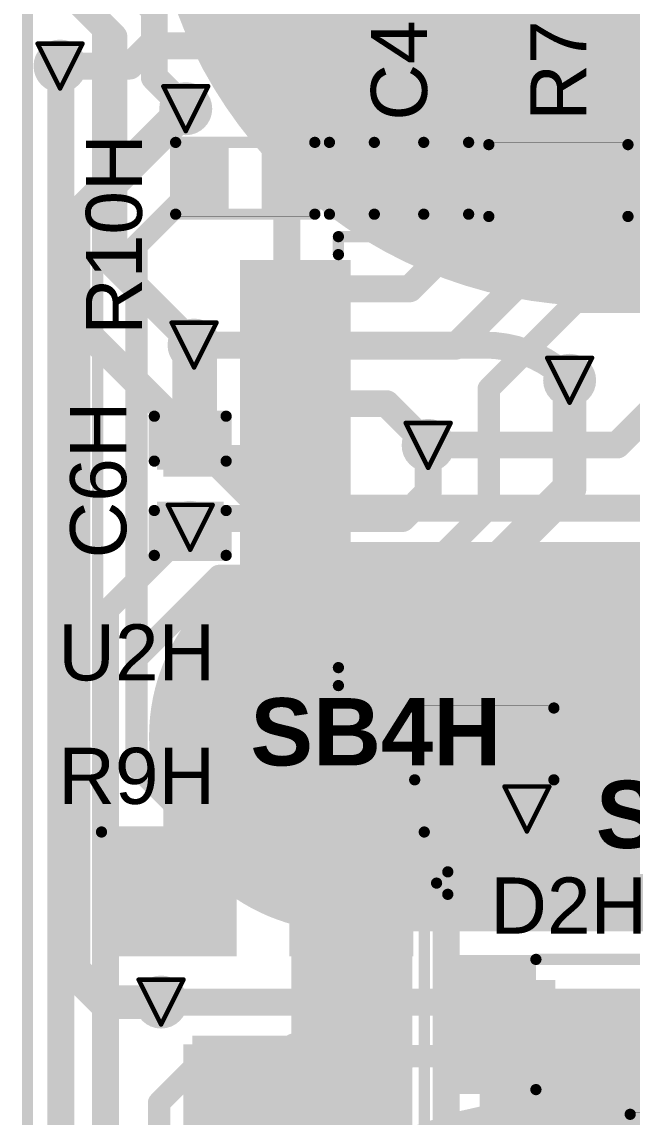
# Model space of a CAD drawing. Header units: inches. Extents: x -3.9 to 9.5, y -7 to 2.6.
# Drawn here: x 4.0725 to 4.3443, y -5.022 to -4.5341 of the extents above; entities that cross this region are included whole.
import ezdxf

# ---------------------------------------------------------------- set-up
doc = ezdxf.new("R2010")
doc.units = ezdxf.units.IN
doc.header["$MEASUREMENT"] = 0
for name, color, linetype in [('Board Outline', 216, 'Continuous'), ('Bottom Layer', 5, 'Continuous'), ('Bottom Overlay', 54, 'Continuous'), ('Bottom Paste', 16, 'Continuous'), ('Bottom Solder', 6, 'Continuous'), ('Drill Drawing', 1, 'Continuous'), ('Top Layer', 1, 'Continuous'), ('Top Overlay', 2, 'Continuous'), ('Top Paste', 8, 'Continuous'), ('Top Solder', 216, 'Continuous'), ('Via Holes', 16, 'Continuous')]:
    doc.layers.add(name, color=color, linetype=linetype)
doc.styles.add('Arial', font='', dxfattribs={"height": 0.2})
doc.styles.add('Arial_Bold', font='', dxfattribs={"height": 0.2})
doc.styles.get('Arial').set_extended_font_data('Arial')
doc.styles.get('Arial_Bold').set_extended_font_data('Arial', bold=True)

# ---------------------------------------------------------------- blocks, each defined once
blk = doc.blocks.new('14_TSSOP_34')
at = {"layer": 'Top Layer'}
for points in [[(0.08858, 0.08563), (0.12992, 0.08563), (0.12992, 0.06791), (0.08858, 0.06791)], [(0.08858, 0.06004), (0.12992, 0.06004), (0.12992, 0.04232), (0.08858, 0.04232)], [(0.08858, 0.03445), (0.12992, 0.03445), (0.12992, 0.01673), (0.08858, 0.01673)], [(0.08858, 0.00886), (0.12992, 0.00886), (0.12992, -0.00886), (0.08858, -0.00886)], [(0.08858, -0.01673), (0.12992, -0.01673), (0.12992, -0.03445), (0.08858, -0.03445)], [(0.08858, -0.04232), (0.12992, -0.04232), (0.12992, -0.06004), (0.08858, -0.06004)], [(0.08858, -0.06791), (0.12992, -0.06791), (0.12992, -0.08563), (0.08858, -0.08563)]]:
    blk.add_hatch(color=1, dxfattribs=at).paths.add_polyline_path(points)
at = {"layer": 'Top Paste'}
for points in [[(0.08858, 0.08563), (0.12992, 0.08563), (0.12992, 0.06791), (0.08858, 0.06791)], [(0.08858, 0.06004), (0.12992, 0.06004), (0.12992, 0.04232), (0.08858, 0.04232)], [(0.08858, 0.03445), (0.12992, 0.03445), (0.12992, 0.01673), (0.08858, 0.01673)], [(0.08858, 0.00886), (0.12992, 0.00886), (0.12992, -0.00886), (0.08858, -0.00886)], [(0.08858, -0.01673), (0.12992, -0.01673), (0.12992, -0.03445), (0.08858, -0.03445)], [(0.08858, -0.04232), (0.12992, -0.04232), (0.12992, -0.06004), (0.08858, -0.06004)], [(0.08858, -0.06791), (0.12992, -0.06791), (0.12992, -0.08563), (0.08858, -0.08563)]]:
    blk.add_hatch(color=8, dxfattribs=at).paths.add_polyline_path(points)
at = {"layer": 'Top Solder'}
for points in [[(0.08458, 0.08963), (0.13392, 0.08963), (0.13392, 0.06391), (0.08458, 0.06391)], [(0.08458, 0.06404), (0.13392, 0.06404), (0.13392, 0.03832), (0.08458, 0.03832)], [(0.08458, 0.03845), (0.13392, 0.03845), (0.13392, 0.01273), (0.08458, 0.01273)], [(0.08458, 0.01286), (0.13392, 0.01286), (0.13392, -0.01286), (0.08458, -0.01286)], [(0.08458, -0.01273), (0.13392, -0.01273), (0.13392, -0.03845), (0.08458, -0.03845)], [(0.08458, -0.03832), (0.13392, -0.03832), (0.13392, -0.06404), (0.08458, -0.06404)], [(0.08458, -0.06391), (0.13392, -0.06391), (0.13392, -0.08963), (0.08458, -0.08963)]]:
    blk.add_hatch(color=216, dxfattribs=at).paths.add_polyline_path(points)
at = {"layer": 'Top Overlay', "const_width": 0.005}
for points in [[(0.09, 0.1), (-0.09, 0.1)], [(0.09, 0.1), (0.09, 0.092)], [(0.09, -0.092), (0.09, -0.1)], [(0.09, -0.1), (-0.09, -0.1)]]:
    blk.add_lwpolyline(points, dxfattribs=at)
at = {"layer": 'Top Overlay', "const_width": 0.0025}
for points in [[(0.08875, 0.1, 1), (0.09125, 0.1, 1)], [(0.08875, 0.1, 1), (0.09125, 0.1, 1)], [(0.08875, 0.092, 1), (0.09125, 0.092, 1)], [(0.08875, -0.092, 1), (0.09125, -0.092, 1)], [(0.08875, -0.1, 1), (0.09125, -0.1, 1)], [(0.08875, -0.1, 1), (0.09125, -0.1, 1)]]:
    blk.add_lwpolyline(points, format="xyb", close=True, dxfattribs=at)
blk = doc.blocks.new('S______B______0402_76')
at = {"layer": 'Top Layer'}
for points in [[(-0.0275, -0.0125), (-0.0275, 0.0125), (-0.0095, 0.0125), (-0.0095, -0.0125)], [(0.0095, -0.0125), (0.0095, 0.0125), (0.0275, 0.0125), (0.0275, -0.0125)]]:
    blk.add_hatch(color=1, dxfattribs=at).paths.add_polyline_path(points)
at = {"layer": 'Top Paste'}
for points in [[(-0.0275, -0.0125), (-0.0275, 0.0125), (-0.0095, 0.0125), (-0.0095, -0.0125)], [(0.0095, -0.0125), (0.0095, 0.0125), (0.0275, 0.0125), (0.0275, -0.0125)]]:
    blk.add_hatch(color=8, dxfattribs=at).paths.add_polyline_path(points)
at = {"layer": 'Top Solder'}
for points in [[(-0.02967, -0.01467), (-0.02967, 0.01467), (-0.00733, 0.01467), (-0.00733, -0.01467)], [(0.00733, -0.01467), (0.00733, 0.01467), (0.02967, 0.01467), (0.02967, -0.01467)]]:
    blk.add_hatch(color=216, dxfattribs=at).paths.add_polyline_path(points)
at = {"layer": 'Top Overlay'}
for points, const_width in [([(-0.031, 0.016), (-0.031, -0.016)], 0.005), ([(0.031, 0.016), (-0.031, 0.016)], 0.005), ([(0.031, 0.016), (0.031, -0.016)], 0.005), ([(0.031, -0.016), (-0.031, -0.016)], 0.005), ([(0.032, -0.017), (-0.032, -0.017)], 0.000127)]:
    blk.add_lwpolyline(points, dxfattribs=dict(at, const_width=const_width))
for points, const_width in [([(-0.03225, 0.016, 1), (-0.02975, 0.016, 1)], 0.0025), ([(-0.03225, 0.016, 1), (-0.02975, 0.016, 1)], 0.0025), ([(0.02975, 0.016, 1), (0.03225, 0.016, 1)], 0.0025), ([(0.02975, 0.016, 1), (0.03225, 0.016, 1)], 0.0025), ([(-0.03225, -0.016, 1), (-0.02975, -0.016, 1)], 0.0025), ([(-0.03225, -0.016, 1), (-0.02975, -0.016, 1)], 0.0025), ([(0.02975, -0.016, 1), (0.03225, -0.016, 1)], 0.0025), ([(0.02975, -0.016, 1), (0.03225, -0.016, 1)], 0.0025), ([(-0.03203, -0.017, 1), (-0.03197, -0.017, 1)], 0.0000635), ([(0.03197, -0.017, 1), (0.03203, -0.017, 1)], 0.0000635)]:
    blk.add_lwpolyline(points, format="xyb", close=True, dxfattribs=dict(at, const_width=const_width))
blk = doc.blocks.new('R___0402_111')
at = {"layer": 'Top Layer'}
for points in [[(-0.0275, -0.0125), (-0.0275, 0.0125), (-0.0095, 0.0125), (-0.0095, -0.0125)], [(0.0095, -0.0125), (0.0095, 0.0125), (0.0275, 0.0125), (0.0275, -0.0125)]]:
    blk.add_hatch(color=1, dxfattribs=at).paths.add_polyline_path(points)
at = {"layer": 'Top Paste'}
for points in [[(-0.0275, -0.0125), (-0.0275, 0.0125), (-0.0095, 0.0125), (-0.0095, -0.0125)], [(0.0095, -0.0125), (0.0095, 0.0125), (0.0275, 0.0125), (0.0275, -0.0125)]]:
    blk.add_hatch(color=8, dxfattribs=at).paths.add_polyline_path(points)
at = {"layer": 'Top Solder'}
for points in [[(-0.02967, -0.01467), (-0.02967, 0.01467), (-0.00733, 0.01467), (-0.00733, -0.01467)], [(0.00733, -0.01467), (0.00733, 0.01467), (0.02967, 0.01467), (0.02967, -0.01467)]]:
    blk.add_hatch(color=216, dxfattribs=at).paths.add_polyline_path(points)
at = {"layer": 'Top Overlay'}
for points, const_width in [([(-0.031, -0.016), (-0.031, 0.016)], 0.005), ([(-0.031, 0.016), (0.031, 0.016)], 0.005), ([(0.031, -0.016), (0.031, 0.016)], 0.005), ([(-0.031, -0.016), (0.031, -0.016)], 0.005), ([(-0.032, -0.017), (0.032, -0.017)], 0.000127)]:
    blk.add_lwpolyline(points, dxfattribs=dict(at, const_width=const_width))
for points, const_width in [([(-0.03225, 0.016, 1), (-0.02975, 0.016, 1)], 0.0025), ([(-0.03225, 0.016, 1), (-0.02975, 0.016, 1)], 0.0025), ([(0.02975, 0.016, 1), (0.03225, 0.016, 1)], 0.0025), ([(0.02975, 0.016, 1), (0.03225, 0.016, 1)], 0.0025), ([(-0.03225, -0.016, 1), (-0.02975, -0.016, 1)], 0.0025), ([(-0.03225, -0.016, 1), (-0.02975, -0.016, 1)], 0.0025), ([(0.02975, -0.016, 1), (0.03225, -0.016, 1)], 0.0025), ([(0.02975, -0.016, 1), (0.03225, -0.016, 1)], 0.0025), ([(-0.03203, -0.017, 1), (-0.03197, -0.017, 1)], 0.0000635), ([(0.03197, -0.017, 1), (0.03203, -0.017, 1)], 0.0000635)]:
    blk.add_lwpolyline(points, format="xyb", close=True, dxfattribs=dict(at, const_width=const_width))
blk = doc.blocks.new('TC33X_2_104E__118')
at = {"layer": 'Top Layer'}
for points in [[(0.00787, 0.12992), (0.07087, 0.12992), (0.07087, 0.07087), (0.00787, 0.07087)], [(-0.02362, 0.02362), (0.02362, 0.02362), (0.02362, -0.02362), (-0.02362, -0.02362)], [(0.05512, 0.02362), (0.10236, 0.02362), (0.10236, -0.02362), (0.05512, -0.02362)]]:
    blk.add_hatch(color=1, dxfattribs=at).paths.add_polyline_path(points)
at = {"layer": 'Top Paste'}
for points in [[(0.00787, 0.12992), (0.07087, 0.12992), (0.07087, 0.07087), (0.00787, 0.07087)], [(-0.02362, 0.02362), (0.02362, 0.02362), (0.02362, -0.02362), (-0.02362, -0.02362)], [(0.05512, 0.02362), (0.10236, 0.02362), (0.10236, -0.02362), (0.05512, -0.02362)]]:
    blk.add_hatch(color=8, dxfattribs=at).paths.add_polyline_path(points)
at = {"layer": 'Top Solder'}
for points in [[(0.00387, 0.13392), (0.07487, 0.13392), (0.07487, 0.06687), (0.00387, 0.06687)], [(-0.02762, 0.02762), (0.02762, 0.02762), (0.02762, -0.02762), (-0.02762, -0.02762)], [(0.05112, 0.02762), (0.10636, 0.02762), (0.10636, -0.02762), (0.05112, -0.02762)]]:
    blk.add_hatch(color=216, dxfattribs=at).paths.add_polyline_path(points)
at = {"layer": 'Top Overlay', "const_width": 0.005}
for points in [[(-0.02063, 0.1242), (-0.03252, 0.11231)], [(-0.00063, 0.1242), (-0.02063, 0.1242)], [(0.09937, 0.1242), (0.07937, 0.1242)], [(0.11126, 0.11231), (0.09937, 0.1242)], [(-0.03252, 0.11231), (-0.03252, -0.02776)], [(0.11126, 0.11231), (0.11126, -0.02776)], [(-0.038, -0.005), (-0.043, 0)], [(-0.043, 0), (-0.043, -0.01)], [(-0.038, -0.005), (-0.043, -0.01)], [(0.11126, -0.02776), (-0.03252, -0.02776)]]:
    blk.add_lwpolyline(points, dxfattribs=at)
at = {"layer": 'Top Overlay', "const_width": 0.0025}
for points in [[(-0.02188, 0.1242, 1), (-0.01938, 0.1242, 1)], [(-0.02188, 0.1242, 1), (-0.01938, 0.1242, 1)], [(-0.00188, 0.1242, 1), (0.00062, 0.1242, 1)], [(0.07812, 0.1242, 1), (0.08062, 0.1242, 1)], [(0.09812, 0.1242, 1), (0.10062, 0.1242, 1)], [(0.09812, 0.1242, 1), (0.10062, 0.1242, 1)], [(-0.03377, 0.11231, 1), (-0.03127, 0.11231, 1)], [(-0.03377, 0.11231, 1), (-0.03127, 0.11231, 1)], [(0.11001, 0.11231, 1), (0.11251, 0.11231, 1)], [(0.11001, 0.11231, 1), (0.11251, 0.11231, 1)], [(-0.04425, 0, 1), (-0.04175, 0, 1)], [(-0.04425, 0, 1), (-0.04175, 0, 1)], [(-0.03925, -0.005, 1), (-0.03675, -0.005, 1)], [(-0.03925, -0.005, 1), (-0.03675, -0.005, 1)], [(-0.04425, -0.01, 1), (-0.04175, -0.01, 1)], [(-0.04425, -0.01, 1), (-0.04175, -0.01, 1)], [(-0.03377, -0.02776, 1), (-0.03127, -0.02776, 1)], [(-0.03377, -0.02776, 1), (-0.03127, -0.02776, 1)], [(0.11001, -0.02776, 1), (0.11251, -0.02776, 1)], [(0.11001, -0.02776, 1), (0.11251, -0.02776, 1)]]:
    blk.add_lwpolyline(points, format="xyb", close=True, dxfattribs=at)
blk = doc.blocks.new('R__0402_132')
at = {"layer": 'Top Layer'}
for points in [[(-0.0275, -0.0125), (-0.0275, 0.0125), (-0.0095, 0.0125), (-0.0095, -0.0125)], [(0.0095, -0.0125), (0.0095, 0.0125), (0.0275, 0.0125), (0.0275, -0.0125)]]:
    blk.add_hatch(color=1, dxfattribs=at).paths.add_polyline_path(points)
at = {"layer": 'Top Paste'}
for points in [[(-0.0275, -0.0125), (-0.0275, 0.0125), (-0.0095, 0.0125), (-0.0095, -0.0125)], [(0.0095, -0.0125), (0.0095, 0.0125), (0.0275, 0.0125), (0.0275, -0.0125)]]:
    blk.add_hatch(color=8, dxfattribs=at).paths.add_polyline_path(points)
at = {"layer": 'Top Solder'}
for points in [[(-0.0315, -0.0165), (-0.0315, 0.0165), (-0.0055, 0.0165), (-0.0055, -0.0165)], [(0.0055, -0.0165), (0.0055, 0.0165), (0.0315, 0.0165), (0.0315, -0.0165)]]:
    blk.add_hatch(color=216, dxfattribs=at).paths.add_polyline_path(points)
at = {"layer": 'Top Overlay'}
for points, const_width in [([(-0.031, 0.016), (-0.031, -0.016)], 0.005), ([(0.031, 0.016), (-0.031, 0.016)], 0.005), ([(0.031, 0.016), (0.031, -0.016)], 0.005), ([(0.031, -0.016), (-0.031, -0.016)], 0.005), ([(0.032, -0.017), (-0.032, -0.017)], 0.000127)]:
    blk.add_lwpolyline(points, dxfattribs=dict(at, const_width=const_width))
for points, const_width in [([(-0.03225, 0.016, 1), (-0.02975, 0.016, 1)], 0.0025), ([(-0.03225, 0.016, 1), (-0.02975, 0.016, 1)], 0.0025), ([(0.02975, 0.016, 1), (0.03225, 0.016, 1)], 0.0025), ([(0.02975, 0.016, 1), (0.03225, 0.016, 1)], 0.0025), ([(-0.03225, -0.016, 1), (-0.02975, -0.016, 1)], 0.0025), ([(-0.03225, -0.016, 1), (-0.02975, -0.016, 1)], 0.0025), ([(0.02975, -0.016, 1), (0.03225, -0.016, 1)], 0.0025), ([(0.02975, -0.016, 1), (0.03225, -0.016, 1)], 0.0025), ([(-0.03203, -0.017, 1), (-0.03197, -0.017, 1)], 0.0000635), ([(0.03197, -0.017, 1), (0.03203, -0.017, 1)], 0.0000635)]:
    blk.add_lwpolyline(points, format="xyb", close=True, dxfattribs=dict(at, const_width=const_width))
blk = doc.blocks.new('R___0402_146')
at = {"layer": 'Top Layer'}
for points in [[(-0.0275, -0.0125), (-0.0275, 0.0125), (-0.0095, 0.0125), (-0.0095, -0.0125)], [(0.0095, -0.0125), (0.0095, 0.0125), (0.0275, 0.0125), (0.0275, -0.0125)]]:
    blk.add_hatch(color=1, dxfattribs=at).paths.add_polyline_path(points)
at = {"layer": 'Top Paste'}
for points in [[(-0.0275, -0.0125), (-0.0275, 0.0125), (-0.0095, 0.0125), (-0.0095, -0.0125)], [(0.0095, -0.0125), (0.0095, 0.0125), (0.0275, 0.0125), (0.0275, -0.0125)]]:
    blk.add_hatch(color=8, dxfattribs=at).paths.add_polyline_path(points)
at = {"layer": 'Top Solder'}
for points in [[(-0.02967, -0.01467), (-0.02967, 0.01467), (-0.00733, 0.01467), (-0.00733, -0.01467)], [(0.00733, -0.01467), (0.00733, 0.01467), (0.02967, 0.01467), (0.02967, -0.01467)]]:
    blk.add_hatch(color=216, dxfattribs=at).paths.add_polyline_path(points)
at = {"layer": 'Top Overlay'}
for points, const_width in [([(-0.031, 0.016), (-0.031, -0.016)], 0.005), ([(0.031, 0.016), (-0.031, 0.016)], 0.005), ([(0.031, 0.016), (0.031, -0.016)], 0.005), ([(0.031, -0.016), (-0.031, -0.016)], 0.005), ([(0.032, -0.017), (-0.032, -0.017)], 0.000127)]:
    blk.add_lwpolyline(points, dxfattribs=dict(at, const_width=const_width))
for points, const_width in [([(-0.03225, 0.016, 1), (-0.02975, 0.016, 1)], 0.0025), ([(-0.03225, 0.016, 1), (-0.02975, 0.016, 1)], 0.0025), ([(0.02975, 0.016, 1), (0.03225, 0.016, 1)], 0.0025), ([(0.02975, 0.016, 1), (0.03225, 0.016, 1)], 0.0025), ([(-0.03225, -0.016, 1), (-0.02975, -0.016, 1)], 0.0025), ([(-0.03225, -0.016, 1), (-0.02975, -0.016, 1)], 0.0025), ([(0.02975, -0.016, 1), (0.03225, -0.016, 1)], 0.0025), ([(0.02975, -0.016, 1), (0.03225, -0.016, 1)], 0.0025), ([(-0.03203, -0.017, 1), (-0.03197, -0.017, 1)], 0.0000635), ([(0.03197, -0.017, 1), (0.03203, -0.017, 1)], 0.0000635)]:
    blk.add_lwpolyline(points, format="xyb", close=True, dxfattribs=dict(at, const_width=const_width))
blk = doc.blocks.new('_EMG________B_195')
at = {"layer": 'Bottom Layer'}
h = blk.add_hatch(color=5, dxfattribs=at)
edge = h.paths.add_edge_path()
edge.add_arc((0, 0.3932), 0.19685, 0, 360)
h = blk.add_hatch(color=5, dxfattribs=at)
edge = h.paths.add_edge_path()
edge.add_arc((-0.11417, 0.0005), 0.08268, 90, 270)
edge.add_line((-0.11417, -0.08217), (0.11417, -0.08217))
edge.add_arc((0.11417, 0.0005), 0.08268, 270, 450)
edge.add_line((0.11417, 0.08318), (-0.11417, 0.08318))
at = {"layer": 'Bottom Paste'}
h = blk.add_hatch(color=16, dxfattribs=at)
edge = h.paths.add_edge_path()
edge.add_arc((0, 0.3932), 0.19685, 0, 360)
h = blk.add_hatch(color=16, dxfattribs=at)
edge = h.paths.add_edge_path()
edge.add_arc((-0.11417, 0.0005), 0.08268, 90, 270)
edge.add_line((-0.11417, -0.08217), (0.11417, -0.08217))
edge.add_arc((0.11417, 0.0005), 0.08268, 270, 450)
edge.add_line((0.11417, 0.08318), (-0.11417, 0.08318))
at = {"layer": 'Bottom Solder'}
h = blk.add_hatch(color=6, dxfattribs=at)
edge = h.paths.add_edge_path()
edge.add_arc((0, 0.3932), 0.20085, 0, 360)
h = blk.add_hatch(color=6, dxfattribs=at)
edge = h.paths.add_edge_path()
edge.add_arc((-0.11417, 0.0005), 0.08668, 90, 270)
edge.add_line((-0.11417, -0.08617), (0.11417, -0.08617))
edge.add_arc((0.11417, 0.0005), 0.08668, 270, 450)
edge.add_line((0.11417, 0.08718), (-0.11417, 0.08718))
at = {"layer": 'Bottom Overlay', "const_width": 0.005}
blk.add_lwpolyline([(-0.22375, -0.43172), (-0.22375, 0.43172)], dxfattribs=at)
blk = doc.blocks.new('SOD_323_209')
at = {"layer": 'Top Layer'}
for points in [[(-0.02953, -0.01772), (-0.06102, -0.01772), (-0.06102, 0.01772), (-0.02953, 0.01772)], [(0.06102, -0.01772), (0.02953, -0.01772), (0.02953, 0.01772), (0.06102, 0.01772)]]:
    blk.add_hatch(color=1, dxfattribs=at).paths.add_polyline_path(points)
at = {"layer": 'Top Overlay'}
for points in [[(-0.079, 0.019), (-0.036, 0.019), (-0.036, 0.031), (-0.079, 0.031)], [(-0.079, -0.02), (-0.062, -0.02), (-0.062, 0.02), (-0.079, 0.02)], [(-0.079, -0.031), (-0.036, -0.031), (-0.036, -0.019), (-0.079, -0.019)]]:
    blk.add_hatch(color=2, dxfattribs=at).paths.add_polyline_path(points)
at = {"layer": 'Top Paste'}
for points in [[(-0.02953, -0.01772), (-0.06102, -0.01772), (-0.06102, 0.01772), (-0.02953, 0.01772)], [(0.06102, -0.01772), (0.02953, -0.01772), (0.02953, 0.01772), (0.06102, 0.01772)]]:
    blk.add_hatch(color=8, dxfattribs=at).paths.add_polyline_path(points)
at = {"layer": 'Top Solder'}
for points in [[(-0.02736, -0.01988), (-0.06319, -0.01988), (-0.06319, 0.01988), (-0.02736, 0.01988)], [(0.06319, -0.01988), (0.02736, -0.01988), (0.02736, 0.01988), (0.06319, 0.01988)]]:
    blk.add_hatch(color=216, dxfattribs=at).paths.add_polyline_path(points)
at = {"layer": 'Top Overlay', "const_width": 0.005}
for points in [[(-0.036, 0.029), (0.037, 0.029)], [(0.037, 0.022), (0.037, 0.029)], [(0.037, -0.029), (0.037, -0.022)], [(-0.036, -0.029), (0.037, -0.029)]]:
    blk.add_lwpolyline(points, dxfattribs=at)
at = {"layer": 'Top Overlay', "const_width": 0.0025}
for points in [[(-0.03725, 0.029, 1), (-0.03475, 0.029, 1)], [(0.03575, 0.029, 1), (0.03825, 0.029, 1)], [(0.03575, 0.029, 1), (0.03825, 0.029, 1)], [(0.03575, 0.022, 1), (0.03825, 0.022, 1)], [(0.03575, -0.022, 1), (0.03825, -0.022, 1)], [(-0.03725, -0.029, 1), (-0.03475, -0.029, 1)], [(0.03575, -0.029, 1), (0.03825, -0.029, 1)], [(0.03575, -0.029, 1), (0.03825, -0.029, 1)]]:
    blk.add_lwpolyline(points, format="xyb", close=True, dxfattribs=at)
blk = doc.blocks.new('C___0402_223')
at = {"layer": 'Top Layer'}
for points in [[(-0.0275, -0.0125), (-0.0275, 0.0125), (-0.0095, 0.0125), (-0.0095, -0.0125)], [(0.0095, -0.0125), (0.0095, 0.0125), (0.0275, 0.0125), (0.0275, -0.0125)]]:
    blk.add_hatch(color=1, dxfattribs=at).paths.add_polyline_path(points)
at = {"layer": 'Top Paste'}
for points in [[(-0.0275, -0.0125), (-0.0275, 0.0125), (-0.0095, 0.0125), (-0.0095, -0.0125)], [(0.0095, -0.0125), (0.0095, 0.0125), (0.0275, 0.0125), (0.0275, -0.0125)]]:
    blk.add_hatch(color=8, dxfattribs=at).paths.add_polyline_path(points)
at = {"layer": 'Top Solder'}
for points in [[(-0.02986, -0.01486), (-0.02986, 0.01486), (-0.00714, 0.01486), (-0.00714, -0.01486)], [(0.00714, -0.01486), (0.00714, 0.01486), (0.02986, 0.01486), (0.02986, -0.01486)]]:
    blk.add_hatch(color=216, dxfattribs=at).paths.add_polyline_path(points)
at = {"layer": 'Top Overlay', "const_width": 0.005}
for points in [[(-0.011, 0.016), (-0.031, 0.016)], [(-0.031, -0.016), (-0.031, 0.016)], [(0.031, 0.016), (0.011, 0.016)], [(0.031, -0.016), (0.031, 0.016)], [(-0.011, -0.016), (-0.031, -0.016)], [(0.031, -0.016), (0.011, -0.016)]]:
    blk.add_lwpolyline(points, dxfattribs=at)
at = {"layer": 'Top Overlay', "const_width": 0.0025}
for points in [[(-0.03225, 0.016, 1), (-0.02975, 0.016, 1)], [(-0.03225, 0.016, 1), (-0.02975, 0.016, 1)], [(-0.01225, 0.016, 1), (-0.00975, 0.016, 1)], [(0.00975, 0.016, 1), (0.01225, 0.016, 1)], [(0.02975, 0.016, 1), (0.03225, 0.016, 1)], [(0.02975, 0.016, 1), (0.03225, 0.016, 1)], [(-0.03225, -0.016, 1), (-0.02975, -0.016, 1)], [(-0.03225, -0.016, 1), (-0.02975, -0.016, 1)], [(-0.01225, -0.016, 1), (-0.00975, -0.016, 1)], [(0.00975, -0.016, 1), (0.01225, -0.016, 1)], [(0.02975, -0.016, 1), (0.03225, -0.016, 1)], [(0.02975, -0.016, 1), (0.03225, -0.016, 1)]]:
    blk.add_lwpolyline(points, format="xyb", close=True, dxfattribs=at)
blk = doc.blocks.new('C___0402_237')
at = {"layer": 'Top Layer'}
for points in [[(-0.0275, -0.0125), (-0.0275, 0.0125), (-0.0095, 0.0125), (-0.0095, -0.0125)], [(0.0095, -0.0125), (0.0095, 0.0125), (0.0275, 0.0125), (0.0275, -0.0125)]]:
    blk.add_hatch(color=1, dxfattribs=at).paths.add_polyline_path(points)
at = {"layer": 'Top Paste'}
for points in [[(-0.0275, -0.0125), (-0.0275, 0.0125), (-0.0095, 0.0125), (-0.0095, -0.0125)], [(0.0095, -0.0125), (0.0095, 0.0125), (0.0275, 0.0125), (0.0275, -0.0125)]]:
    blk.add_hatch(color=8, dxfattribs=at).paths.add_polyline_path(points)
at = {"layer": 'Top Solder'}
for points in [[(-0.02986, -0.01486), (-0.02986, 0.01486), (-0.00714, 0.01486), (-0.00714, -0.01486)], [(0.00714, -0.01486), (0.00714, 0.01486), (0.02986, 0.01486), (0.02986, -0.01486)]]:
    blk.add_hatch(color=216, dxfattribs=at).paths.add_polyline_path(points)
at = {"layer": 'Top Overlay', "const_width": 0.005}
for points in [[(-0.011, 0.016), (-0.031, 0.016)], [(-0.031, 0.016), (-0.031, -0.016)], [(0.031, 0.016), (0.011, 0.016)], [(0.031, 0.016), (0.031, -0.016)], [(-0.011, -0.016), (-0.031, -0.016)], [(0.031, -0.016), (0.011, -0.016)]]:
    blk.add_lwpolyline(points, dxfattribs=at)
at = {"layer": 'Top Overlay', "const_width": 0.0025}
for points in [[(-0.03225, 0.016, 1), (-0.02975, 0.016, 1)], [(-0.03225, 0.016, 1), (-0.02975, 0.016, 1)], [(-0.01225, 0.016, 1), (-0.00975, 0.016, 1)], [(0.00975, 0.016, 1), (0.01225, 0.016, 1)], [(0.02975, 0.016, 1), (0.03225, 0.016, 1)], [(0.02975, 0.016, 1), (0.03225, 0.016, 1)], [(-0.03225, -0.016, 1), (-0.02975, -0.016, 1)], [(-0.03225, -0.016, 1), (-0.02975, -0.016, 1)], [(-0.01225, -0.016, 1), (-0.00975, -0.016, 1)], [(0.00975, -0.016, 1), (0.01225, -0.016, 1)], [(0.02975, -0.016, 1), (0.03225, -0.016, 1)], [(0.02975, -0.016, 1), (0.03225, -0.016, 1)]]:
    blk.add_lwpolyline(points, format="xyb", close=True, dxfattribs=at)

msp = doc.modelspace()

# ---------------------------------------------------------------- hatches: boundary and pattern name
at = {"layer": 'Bottom Layer'}
h = msp.add_hatch(color=5, dxfattribs=at)
edge = h.paths.add_edge_path()
edge.add_arc((4.08945, -4.55378), 0.01181, 0, 360)
h = msp.add_hatch(color=5, dxfattribs=at)
edge = h.paths.add_edge_path()
edge.add_arc((4.14545, -4.57278), 0.01181, 0, 360)
h = msp.add_hatch(color=5, dxfattribs=at)
edge = h.paths.add_edge_path()
edge.add_arc((4.14915, -4.67808), 0.01181, 0, 360)
h = msp.add_hatch(color=5, dxfattribs=at)
edge = h.paths.add_edge_path()
edge.add_arc((4.31647, -4.69378), 0.01181, 0, 360)
h = msp.add_hatch(color=5, dxfattribs=at)
edge = h.paths.add_edge_path()
edge.add_arc((4.25345, -4.72278), 0.01181, 0, 360)
h = msp.add_hatch(color=5, dxfattribs=at)
edge = h.paths.add_edge_path()
edge.add_arc((4.14745, -4.75928), 0.01181, 0, 360)
h = msp.add_hatch(color=5, dxfattribs=at)
edge = h.paths.add_edge_path()
edge.add_arc((4.29745, -4.88478), 0.01181, 0, 360)
h = msp.add_hatch(color=5, dxfattribs=at)
edge = h.paths.add_edge_path()
edge.add_arc((4.13445, -4.97078), 0.01181, 0, 360)
at = {"layer": 'Top Layer'}
h = msp.add_hatch(color=1, dxfattribs=at)
edge = h.paths.add_edge_path()
edge.add_arc((4.08945, -4.55378), 0.01181, 0, 360)
h = msp.add_hatch(color=1, dxfattribs=at)
edge = h.paths.add_edge_path()
edge.add_arc((4.14545, -4.57278), 0.01181, 0, 360)
for points in [[(4.31947, -4.61778), (4.37547, -4.61778), (4.37547, -4.57178), (4.31947, -4.57178)], [(4.24847, -4.61878), (4.30347, -4.61878), (4.30347, -4.59078), (4.24847, -4.59078)], [(4.13545, -4.73678), (4.16345, -4.73678), (4.16345, -4.71078), (4.13545, -4.71078)], [(4.16245, -4.85878), (4.23345, -4.85878), (4.23345, -4.79778), (4.16245, -4.79778)], [(4.19245, -5.05278), (4.24645, -5.05278), (4.24645, -4.89178), (4.19245, -4.89178)], [(4.27645, -5.05078), (4.35645, -5.05078), (4.35645, -4.96478), (4.27645, -4.96478)], [(4.14845, -5.03978), (4.21145, -5.03978), (4.21145, -4.98578), (4.14845, -4.98578)]]:
    msp.add_hatch(color=1, dxfattribs=at).paths.add_polyline_path(points)
h = msp.add_hatch(color=1, dxfattribs=at)
edge = h.paths.add_edge_path()
edge.add_arc((4.14915, -4.67808), 0.01181, 0, 360)
h = msp.add_hatch(color=1, dxfattribs=at)
edge = h.paths.add_edge_path()
edge.add_arc((4.31647, -4.69378), 0.01181, 0, 360)
h = msp.add_hatch(color=1, dxfattribs=at)
edge = h.paths.add_edge_path()
edge.add_arc((4.25345, -4.72278), 0.01181, 0, 360)
h = msp.add_hatch(color=1, dxfattribs=at)
edge = h.paths.add_edge_path()
edge.add_arc((4.14745, -4.75928), 0.01181, 0, 360)
h = msp.add_hatch(color=1, dxfattribs=at)
edge = h.paths.add_edge_path()
edge.add_arc((4.29745, -4.88478), 0.01181, 0, 360)
h = msp.add_hatch(color=1, dxfattribs=at)
edge = h.paths.add_edge_path()
edge.add_arc((4.13445, -4.97078), 0.01181, 0, 360)
at = {"layer": 'Via Holes'}
h = msp.add_hatch(color=7, dxfattribs=at)
edge = h.paths.add_edge_path()
edge.add_arc((4.08945, -4.55378), 0.00591, 0, 360)
h = msp.add_hatch(color=7, dxfattribs=at)
edge = h.paths.add_edge_path()
edge.add_arc((4.14545, -4.57278), 0.00591, 0, 360)
h = msp.add_hatch(color=7, dxfattribs=at)
edge = h.paths.add_edge_path()
edge.add_arc((4.14915, -4.67808), 0.00591, 0, 360)
h = msp.add_hatch(color=7, dxfattribs=at)
edge = h.paths.add_edge_path()
edge.add_arc((4.31647, -4.69378), 0.00591, 0, 360)
h = msp.add_hatch(color=7, dxfattribs=at)
edge = h.paths.add_edge_path()
edge.add_arc((4.25345, -4.72278), 0.00591, 0, 360)
h = msp.add_hatch(color=7, dxfattribs=at)
edge = h.paths.add_edge_path()
edge.add_arc((4.14745, -4.75928), 0.00591, 0, 360)
h = msp.add_hatch(color=7, dxfattribs=at)
edge = h.paths.add_edge_path()
edge.add_arc((4.29745, -4.88478), 0.00591, 0, 360)
h = msp.add_hatch(color=7, dxfattribs=at)
edge = h.paths.add_edge_path()
edge.add_arc((4.13445, -4.97078), 0.00591, 0, 360)

# ---------------------------------------------------------------- linework, layer by layer
at = {"layer": 'Board Outline', "const_width": 0.005}
msp.add_lwpolyline([(4.07497, -5.28378), (4.07497, -4.42333)], dxfattribs=at)
at = {"layer": 'Bottom Layer'}
for points, const_width in [([(4.11626, -4.5136), (4.13145, -4.52878)], 0.012), ([(4.09245, -4.51978), (4.11345, -4.54078)], 0.012), ([(4.13145, -4.55878), (4.13145, -4.52878)], 0.012), ([(4.11345, -4.64238), (4.11345, -4.54078)], 0.012), ([(4.08945, -4.55378), (4.08977, -4.5541)], 0.012), ([(4.08977, -4.66086), (4.08977, -4.5541)], 0.012), ([(4.13145, -4.55878), (4.14545, -4.57278)], 0.012), ([(4.11345, -4.64238), (4.14915, -4.67808)], 0.012), ([(4.08977, -5.22328), (4.08977, -4.66086)], 0.012), ([(4.08977, -4.66086), (4.1797, -4.75078)], 0.012), ([(4.14915, -4.67808), (4.27856, -4.67808)], 0.012), ([(4.33764, -4.7226), (4.35745, -4.70278)], 0.012), ([(4.25345, -4.72278), (4.25364, -4.7226)], 0.012), ([(4.25364, -4.7226), (4.33764, -4.7226)], 0.012), ([(4.1797, -4.75078), (4.35747, -4.75078)], 0.012), ([(4.11077, -4.79597), (4.14745, -4.75928)], 0.01), ([(4.11077, -5.1251), (4.11077, -4.79597)], 0.01), ([(4.13445, -4.97078), (4.40545, -4.97078)], 0.012), ([(4.13358, -5.01565), (4.15349, -4.99574)], 0.01), ([(4.15349, -4.99574), (4.40121, -4.9936)], 0.01), ([(4.13358, -5.01565), (4.13358, -5.0627)], 0.01)]:
    msp.add_lwpolyline(points, dxfattribs=dict(at, const_width=const_width))
for points, const_width in [([(4.12845, -4.52878, 1), (4.13445, -4.52878, 1)], 0.006), ([(4.12845, -4.52878, 1), (4.13445, -4.52878, 1)], 0.006), ([(4.11045, -4.54078, 1), (4.11645, -4.54078, 1)], 0.006), ([(4.11045, -4.54078, 1), (4.11645, -4.54078, 1)], 0.006), ([(4.08645, -4.55378, 1), (4.09245, -4.55378, 1)], 0.006), ([(4.08677, -4.5541, 1), (4.09277, -4.5541, 1)], 0.006), ([(4.08677, -4.5541, 1), (4.09277, -4.5541, 1)], 0.006), ([(4.12845, -4.55878, 1), (4.13445, -4.55878, 1)], 0.006), ([(4.12845, -4.55878, 1), (4.13445, -4.55878, 1)], 0.006), ([(4.14245, -4.57278, 1), (4.14845, -4.57278, 1)], 0.006), ([(4.11045, -4.64238, 1), (4.11645, -4.64238, 1)], 0.006), ([(4.11045, -4.64238, 1), (4.11645, -4.64238, 1)], 0.006), ([(4.08677, -4.66086, 1), (4.09277, -4.66086, 1)], 0.006), ([(4.08677, -4.66086, 1), (4.09277, -4.66086, 1)], 0.006), ([(4.08677, -4.66086, 1), (4.09277, -4.66086, 1)], 0.006), ([(4.14615, -4.67808, 1), (4.15215, -4.67808, 1)], 0.006), ([(4.14615, -4.67808, 1), (4.15215, -4.67808, 1)], 0.006), ([(4.27556, -4.67808, 1), (4.28156, -4.67808, 1)], 0.006), ([(4.27556, -4.67808, 1), (4.28156, -4.67808, 1)], 0.006), ([(4.31347, -4.69378, 1), (4.31947, -4.69378, 1)], 0.006), ([(4.25045, -4.72278, 1), (4.25645, -4.72278, 1)], 0.006), ([(4.25064, -4.7226, 1), (4.25664, -4.7226, 1)], 0.006), ([(4.25064, -4.7226, 1), (4.25664, -4.7226, 1)], 0.006), ([(4.33464, -4.7226, 1), (4.34064, -4.7226, 1)], 0.006), ([(4.33464, -4.7226, 1), (4.34064, -4.7226, 1)], 0.006), ([(4.1767, -4.75078, 1), (4.1827, -4.75078, 1)], 0.006), ([(4.1767, -4.75078, 1), (4.1827, -4.75078, 1)], 0.006), ([(4.14495, -4.75928, 1), (4.14995, -4.75928, 1)], 0.005), ([(4.10827, -4.79597, 1), (4.11327, -4.79597, 1)], 0.005), ([(4.10827, -4.79597, 1), (4.11327, -4.79597, 1)], 0.005), ([(4.13145, -4.97078, 1), (4.13745, -4.97078, 1)], 0.006), ([(4.15099, -4.99574, 1), (4.15599, -4.99574, 1)], 0.005), ([(4.15099, -4.99574, 1), (4.15599, -4.99574, 1)], 0.005), ([(4.13108, -5.01565, 1), (4.13608, -5.01565, 1)], 0.005), ([(4.13108, -5.01565, 1), (4.13608, -5.01565, 1)], 0.005)]:
    msp.add_lwpolyline(points, format="xyb", close=True, dxfattribs=dict(at, const_width=const_width))
for points, const_width in [([(4.27856, -4.67808, -0.198913), (4.31647, -4.69378)], 0.012), ([(4.15845, -5.09928, -1.34747), (4.38995, -5.46541)], 0.02)]:
    msp.add_lwpolyline(points, format="xyb", dxfattribs=dict(at, const_width=const_width))
at = {"layer": 'Drill Drawing', "const_width": 0.002}
for points in [[(4.07945, -4.54378), (4.09945, -4.54378)], [(4.07945, -4.54378), (4.08945, -4.56378)], [(4.08945, -4.56378), (4.09945, -4.54378)], [(4.13545, -4.56278), (4.15545, -4.56278)], [(4.13545, -4.56278), (4.14545, -4.58278)], [(4.14545, -4.58278), (4.15545, -4.56278)], [(4.13915, -4.66808), (4.15915, -4.66808)], [(4.13915, -4.66808), (4.14915, -4.68808)], [(4.14915, -4.68808), (4.15915, -4.66808)], [(4.30647, -4.68378), (4.32647, -4.68378)], [(4.30647, -4.68378), (4.31647, -4.70378)], [(4.31647, -4.70378), (4.32647, -4.68378)], [(4.24345, -4.71278), (4.26345, -4.71278)], [(4.24345, -4.71278), (4.25345, -4.73278)], [(4.25345, -4.73278), (4.26345, -4.71278)], [(4.13745, -4.74928), (4.15745, -4.74928)], [(4.13745, -4.74928), (4.14745, -4.76928)], [(4.14745, -4.76928), (4.15745, -4.74928)], [(4.28745, -4.87478), (4.30745, -4.87478)], [(4.28745, -4.87478), (4.29745, -4.89478)], [(4.29745, -4.89478), (4.30745, -4.87478)], [(4.12445, -4.96078), (4.14445, -4.96078)], [(4.12445, -4.96078), (4.13445, -4.98078)], [(4.13445, -4.98078), (4.14445, -4.96078)]]:
    msp.add_lwpolyline(points, dxfattribs=at)
at = {"layer": 'Drill Drawing', "const_width": 0.001}
for points in [[(4.07895, -4.54378, 1), (4.07995, -4.54378, 1)], [(4.07895, -4.54378, 1), (4.07995, -4.54378, 1)], [(4.09895, -4.54378, 1), (4.09995, -4.54378, 1)], [(4.09895, -4.54378, 1), (4.09995, -4.54378, 1)], [(4.13495, -4.56278, 1), (4.13595, -4.56278, 1)], [(4.13495, -4.56278, 1), (4.13595, -4.56278, 1)], [(4.15495, -4.56278, 1), (4.15595, -4.56278, 1)], [(4.15495, -4.56278, 1), (4.15595, -4.56278, 1)], [(4.08895, -4.56378, 1), (4.08995, -4.56378, 1)], [(4.08895, -4.56378, 1), (4.08995, -4.56378, 1)], [(4.14495, -4.58278, 1), (4.14595, -4.58278, 1)], [(4.14495, -4.58278, 1), (4.14595, -4.58278, 1)], [(4.13865, -4.66808, 1), (4.13965, -4.66808, 1)], [(4.13865, -4.66808, 1), (4.13965, -4.66808, 1)], [(4.15865, -4.66808, 1), (4.15965, -4.66808, 1)], [(4.15865, -4.66808, 1), (4.15965, -4.66808, 1)], [(4.30597, -4.68378, 1), (4.30697, -4.68378, 1)], [(4.30597, -4.68378, 1), (4.30697, -4.68378, 1)], [(4.32597, -4.68378, 1), (4.32697, -4.68378, 1)], [(4.32597, -4.68378, 1), (4.32697, -4.68378, 1)], [(4.14865, -4.68808, 1), (4.14965, -4.68808, 1)], [(4.14865, -4.68808, 1), (4.14965, -4.68808, 1)], [(4.31597, -4.70378, 1), (4.31697, -4.70378, 1)], [(4.31597, -4.70378, 1), (4.31697, -4.70378, 1)], [(4.24295, -4.71278, 1), (4.24395, -4.71278, 1)], [(4.24295, -4.71278, 1), (4.24395, -4.71278, 1)], [(4.26295, -4.71278, 1), (4.26395, -4.71278, 1)], [(4.26295, -4.71278, 1), (4.26395, -4.71278, 1)], [(4.25295, -4.73278, 1), (4.25395, -4.73278, 1)], [(4.25295, -4.73278, 1), (4.25395, -4.73278, 1)], [(4.13695, -4.74928, 1), (4.13795, -4.74928, 1)], [(4.13695, -4.74928, 1), (4.13795, -4.74928, 1)], [(4.15695, -4.74928, 1), (4.15795, -4.74928, 1)], [(4.15695, -4.74928, 1), (4.15795, -4.74928, 1)], [(4.14695, -4.76928, 1), (4.14795, -4.76928, 1)], [(4.14695, -4.76928, 1), (4.14795, -4.76928, 1)], [(4.28695, -4.87478, 1), (4.28795, -4.87478, 1)], [(4.28695, -4.87478, 1), (4.28795, -4.87478, 1)], [(4.30695, -4.87478, 1), (4.30795, -4.87478, 1)], [(4.30695, -4.87478, 1), (4.30795, -4.87478, 1)], [(4.29695, -4.89478, 1), (4.29795, -4.89478, 1)], [(4.29695, -4.89478, 1), (4.29795, -4.89478, 1)], [(4.12395, -4.96078, 1), (4.12495, -4.96078, 1)], [(4.12395, -4.96078, 1), (4.12495, -4.96078, 1)], [(4.14395, -4.96078, 1), (4.14495, -4.96078, 1)], [(4.14395, -4.96078, 1), (4.14495, -4.96078, 1)], [(4.13395, -4.98078, 1), (4.13495, -4.98078, 1)], [(4.13395, -4.98078, 1), (4.13495, -4.98078, 1)]]:
    msp.add_lwpolyline(points, format="xyb", close=True, dxfattribs=at)
at = {"layer": 'Top Layer', "const_width": 0.012}
msp.add_lwpolyline([(4.31775, -4.48231, -0.414214), (4.25528, -4.54478)], format="xyb", dxfattribs=at)
at = {"layer": 'Top Layer'}
for points, const_width in [([(4.12048, -4.55378), (4.12948, -4.54478)], 0.012), ([(4.12948, -4.54478), (4.25528, -4.54478)], 0.012), ([(4.08945, -4.55378), (4.12048, -4.55378)], 0.012), ([(4.09545, -4.62278), (4.14545, -4.57278)], 0.015), ([(4.22197, -4.58264), (4.22783, -4.57678)], 0.01), ([(4.22783, -4.57678), (4.33647, -4.57678)], 0.01), ([(4.22197, -4.60378), (4.22197, -4.58264)], 0.01), ([(4.22197, -4.60378), (4.22597, -4.59978)], 0.01), ([(4.13245, -4.62478), (4.15345, -4.60378)], 0.01), ([(4.19045, -4.65023), (4.19045, -4.60378)], 0.012), ([(4.32647, -4.60828), (4.32997, -4.60478)], 0.01), ([(4.32997, -4.61426), (4.32997, -4.60478)], 0.01), ([(4.33347, -4.61178), (4.34047, -4.60478)], 0.01), ([(4.34047, -4.60478), (4.36247, -4.60478)], 0.01), ([(4.26724, -4.63099), (4.26724, -4.61178)], 0.012), ([(4.26563, -4.6786), (4.32997, -4.61426)], 0.012), ([(4.09545, -4.95678), (4.09545, -4.62278)], 0.015), ([(4.12347, -4.63376), (4.13245, -4.62478)], 0.01), ([(4.24522, -4.65301), (4.26724, -4.63099)], 0.012), ([(4.12347, -4.81776), (4.12347, -4.63376)], 0.01), ([(4.19045, -4.65023), (4.19312, -4.6529)], 0.012), ([(4.19324, -4.65301), (4.19422, -4.65301)], 0.012), ([(4.19312, -4.6529), (4.19324, -4.65301)], 0.01), ([(4.19422, -4.65301), (4.24522, -4.65301)], 0.012), ([(4.28045, -4.69754), (4.31921, -4.65878)], 0.01), ([(4.31921, -4.65878), (4.35026, -4.65878)], 0.01), ([(4.14945, -4.72228), (4.14945, -4.67838)], 0.02), ([(4.19324, -4.6786), (4.26563, -4.6786)], 0.012), ([(4.31647, -4.74176), (4.31647, -4.69378)], 0.015), ([(4.28045, -4.75078), (4.28045, -4.69754)], 0.01), ([(4.19422, -4.70419), (4.23486, -4.70419)], 0.012), ([(4.23486, -4.70419), (4.25345, -4.72278)], 0.012), ([(4.14945, -4.72378), (4.14945, -4.72228)], 0.02), ([(4.14745, -4.72228), (4.14945, -4.72228)], 0.01), ([(4.14945, -4.72378), (4.15421, -4.72854)], 0.012), ([(4.14945, -4.72228), (4.15095, -4.72228)], 0.01), ([(4.25345, -4.74378), (4.25345, -4.72278)], 0.012), ([(4.15421, -4.72854), (4.19298, -4.72854)], 0.012), ([(4.19298, -4.72854), (4.19422, -4.72978)], 0.012), ([(4.25995, -4.79828), (4.31647, -4.74176)], 0.015), ([(4.24186, -4.75538), (4.25345, -4.74378)], 0.012), ([(4.22745, -4.80378), (4.28045, -4.75078)], 0.01), ([(4.15095, -4.75928), (4.15486, -4.75538)], 0.012), ([(4.15486, -4.75538), (4.19422, -4.75538)], 0.012), ([(4.19422, -4.75538), (4.24186, -4.75538)], 0.012), ([(4.14745, -4.75928), (4.15095, -4.75928)], 0.012), ([(4.12347, -4.81776), (4.16027, -4.78097)], 0.01), ([(4.16027, -4.78097), (4.19324, -4.78097)], 0.01), ([(4.25995, -4.85578), (4.25995, -4.79828)], 0.015), ([(4.12347, -4.86578), (4.12347, -4.81776)], 0.01), ([(4.19647, -4.82828), (4.21919, -4.851)], 0.01), ([(4.21919, -4.92278), (4.21919, -4.851)], 0.022), ([(4.26147, -5.08678), (4.26147, -4.86078)], 0.012), ([(4.29745, -4.88478), (4.29745, -4.85828)], 0.012), ([(4.12347, -4.86578), (4.14045, -4.88276)], 0.01), ([(4.14045, -4.92278), (4.14045, -4.88276)], 0.01), ([(4.20247, -4.9395), (4.21919, -4.92278)], 0.01), ([(4.20247, -4.97278), (4.20247, -4.9395)], 0.01), ([(4.09545, -4.95678), (4.10945, -4.97078)], 0.015), ([(4.10945, -4.97078), (4.13445, -4.97078)], 0.015), ([(4.29629, -4.98278), (4.30445, -4.97462)], 0.01), ([(4.30445, -4.9787), (4.30445, -4.97462)], 0.01), ([(4.17945, -5.00378), (4.19345, -4.98978)], 0.01), ([(4.1551, -5.00378), (4.17945, -5.00378)], 0.01)]:
    msp.add_lwpolyline(points, dxfattribs=dict(at, const_width=const_width))
for points, const_width in [([(4.12648, -4.54478, 1), (4.13248, -4.54478, 1)], 0.006), ([(4.12648, -4.54478, 1), (4.13248, -4.54478, 1)], 0.006), ([(4.25228, -4.54478, 1), (4.25828, -4.54478, 1)], 0.006), ([(4.25228, -4.54478, 1), (4.25828, -4.54478, 1)], 0.006), ([(4.08645, -4.55378, 1), (4.09245, -4.55378, 1)], 0.006), ([(4.11748, -4.55378, 1), (4.12348, -4.55378, 1)], 0.006), ([(4.11748, -4.55378, 1), (4.12348, -4.55378, 1)], 0.006), ([(4.1417, -4.57278, 1), (4.1492, -4.57278, 1)], 0.0075), ([(4.22533, -4.57678, 1), (4.23033, -4.57678, 1)], 0.005), ([(4.22533, -4.57678, 1), (4.23033, -4.57678, 1)], 0.005), ([(4.33397, -4.57678, 1), (4.33897, -4.57678, 1)], 0.005), ([(4.21947, -4.58264, 1), (4.22447, -4.58264, 1)], 0.005), ([(4.21947, -4.58264, 1), (4.22447, -4.58264, 1)], 0.005), ([(4.22347, -4.59978, 1), (4.22847, -4.59978, 1)], 0.005), ([(4.15095, -4.60378, 1), (4.15595, -4.60378, 1)], 0.005), ([(4.18745, -4.60378, 1), (4.19345, -4.60378, 1)], 0.006), ([(4.21947, -4.60378, 1), (4.22447, -4.60378, 1)], 0.005), ([(4.21947, -4.60378, 1), (4.22447, -4.60378, 1)], 0.005), ([(4.32747, -4.60478, 1), (4.33247, -4.60478, 1)], 0.005), ([(4.32747, -4.60478, 1), (4.33247, -4.60478, 1)], 0.005), ([(4.33797, -4.60478, 1), (4.34297, -4.60478, 1)], 0.005), ([(4.33797, -4.60478, 1), (4.34297, -4.60478, 1)], 0.005), ([(4.26424, -4.61178, 1), (4.27024, -4.61178, 1)], 0.006), ([(4.32397, -4.60828, 1), (4.32897, -4.60828, 1)], 0.005), ([(4.32697, -4.61426, 1), (4.33297, -4.61426, 1)], 0.006), ([(4.32747, -4.61426, 1), (4.33247, -4.61426, 1)], 0.005), ([(4.33097, -4.61178, 1), (4.33597, -4.61178, 1)], 0.005), ([(4.0917, -4.62278, 1), (4.0992, -4.62278, 1)], 0.0075), ([(4.0917, -4.62278, 1), (4.0992, -4.62278, 1)], 0.0075), ([(4.12995, -4.62478, 1), (4.13495, -4.62478, 1)], 0.005), ([(4.12995, -4.62478, 1), (4.13495, -4.62478, 1)], 0.005), ([(4.26424, -4.63099, 1), (4.27024, -4.63099, 1)], 0.006), ([(4.26424, -4.63099, 1), (4.27024, -4.63099, 1)], 0.006), ([(4.12097, -4.63376, 1), (4.12597, -4.63376, 1)], 0.005), ([(4.12097, -4.63376, 1), (4.12597, -4.63376, 1)], 0.005), ([(4.18745, -4.65023, 1), (4.19345, -4.65023, 1)], 0.006), ([(4.18745, -4.65023, 1), (4.19345, -4.65023, 1)], 0.006), ([(4.19012, -4.6529, 1), (4.19612, -4.6529, 1)], 0.006), ([(4.19024, -4.65301, 1), (4.19624, -4.65301, 1)], 0.006), ([(4.19062, -4.6529, 1), (4.19562, -4.6529, 1)], 0.005), ([(4.19122, -4.65301, 1), (4.19722, -4.65301, 1)], 0.006), ([(4.19122, -4.65301, 1), (4.19722, -4.65301, 1)], 0.006), ([(4.19074, -4.65301, 1), (4.19574, -4.65301, 1)], 0.005), ([(4.24222, -4.65301, 1), (4.24822, -4.65301, 1)], 0.006), ([(4.24222, -4.65301, 1), (4.24822, -4.65301, 1)], 0.006), ([(4.31671, -4.65878, 1), (4.32171, -4.65878, 1)], 0.005), ([(4.31671, -4.65878, 1), (4.32171, -4.65878, 1)], 0.005), ([(4.14445, -4.67838, 1), (4.15445, -4.67838, 1)], 0.01), ([(4.19024, -4.6786, 1), (4.19624, -4.6786, 1)], 0.006), ([(4.26263, -4.6786, 1), (4.26863, -4.6786, 1)], 0.006), ([(4.26263, -4.6786, 1), (4.26863, -4.6786, 1)], 0.006), ([(4.31272, -4.69378, 1), (4.32022, -4.69378, 1)], 0.0075), ([(4.27795, -4.69754, 1), (4.28295, -4.69754, 1)], 0.005), ([(4.27795, -4.69754, 1), (4.28295, -4.69754, 1)], 0.005), ([(4.19122, -4.70419, 1), (4.19722, -4.70419, 1)], 0.006), ([(4.23186, -4.70419, 1), (4.23786, -4.70419, 1)], 0.006), ([(4.23186, -4.70419, 1), (4.23786, -4.70419, 1)], 0.006), ([(4.14445, -4.72228, 1), (4.15445, -4.72228, 1)], 0.01), ([(4.14445, -4.72228, 1), (4.15445, -4.72228, 1)], 0.01), ([(4.14445, -4.72378, 1), (4.15445, -4.72378, 1)], 0.01), ([(4.14495, -4.72228, 1), (4.14995, -4.72228, 1)], 0.005), ([(4.14645, -4.72378, 1), (4.15245, -4.72378, 1)], 0.006), ([(4.14695, -4.72228, 1), (4.15195, -4.72228, 1)], 0.005), ([(4.14695, -4.72228, 1), (4.15195, -4.72228, 1)], 0.005), ([(4.14845, -4.72228, 1), (4.15345, -4.72228, 1)], 0.005), ([(4.25045, -4.72278, 1), (4.25645, -4.72278, 1)], 0.006), ([(4.25045, -4.72278, 1), (4.25645, -4.72278, 1)], 0.006), ([(4.15121, -4.72854, 1), (4.15721, -4.72854, 1)], 0.006), ([(4.15121, -4.72854, 1), (4.15721, -4.72854, 1)], 0.006), ([(4.18998, -4.72854, 1), (4.19598, -4.72854, 1)], 0.006), ([(4.18998, -4.72854, 1), (4.19598, -4.72854, 1)], 0.006), ([(4.19122, -4.72978, 1), (4.19722, -4.72978, 1)], 0.006), ([(4.31272, -4.74176, 1), (4.32022, -4.74176, 1)], 0.0075), ([(4.31272, -4.74176, 1), (4.32022, -4.74176, 1)], 0.0075), ([(4.25045, -4.74378, 1), (4.25645, -4.74378, 1)], 0.006), ([(4.25045, -4.74378, 1), (4.25645, -4.74378, 1)], 0.006), ([(4.27795, -4.75078, 1), (4.28295, -4.75078, 1)], 0.005), ([(4.27795, -4.75078, 1), (4.28295, -4.75078, 1)], 0.005), ([(4.15186, -4.75538, 1), (4.15786, -4.75538, 1)], 0.006), ([(4.15186, -4.75538, 1), (4.15786, -4.75538, 1)], 0.006), ([(4.19122, -4.75538, 1), (4.19722, -4.75538, 1)], 0.006), ([(4.19122, -4.75538, 1), (4.19722, -4.75538, 1)], 0.006), ([(4.23886, -4.75538, 1), (4.24486, -4.75538, 1)], 0.006), ([(4.23886, -4.75538, 1), (4.24486, -4.75538, 1)], 0.006), ([(4.14445, -4.75928, 1), (4.15045, -4.75928, 1)], 0.006), ([(4.14795, -4.75928, 1), (4.15395, -4.75928, 1)], 0.006), ([(4.14795, -4.75928, 1), (4.15395, -4.75928, 1)], 0.006), ([(4.15777, -4.78097, 1), (4.16277, -4.78097, 1)], 0.005), ([(4.15777, -4.78097, 1), (4.16277, -4.78097, 1)], 0.005), ([(4.19074, -4.78097, 1), (4.19574, -4.78097, 1)], 0.005), ([(4.2562, -4.79828, 1), (4.2637, -4.79828, 1)], 0.0075), ([(4.2562, -4.79828, 1), (4.2637, -4.79828, 1)], 0.0075), ([(4.22495, -4.80378, 1), (4.22995, -4.80378, 1)], 0.005), ([(4.12097, -4.81776, 1), (4.12597, -4.81776, 1)], 0.005), ([(4.12097, -4.81776, 1), (4.12597, -4.81776, 1)], 0.005), ([(4.12097, -4.81776, 1), (4.12597, -4.81776, 1)], 0.005), ([(4.19397, -4.82828, 1), (4.19897, -4.82828, 1)], 0.005), ([(4.21369, -4.851, 1), (4.22469, -4.851, 1)], 0.011), ([(4.21669, -4.851, 1), (4.22169, -4.851, 1)], 0.005), ([(4.2562, -4.85578, 1), (4.2637, -4.85578, 1)], 0.0075), ([(4.25847, -4.86078, 1), (4.26447, -4.86078, 1)], 0.006), ([(4.29445, -4.85828, 1), (4.30045, -4.85828, 1)], 0.006), ([(4.12097, -4.86578, 1), (4.12597, -4.86578, 1)], 0.005), ([(4.12097, -4.86578, 1), (4.12597, -4.86578, 1)], 0.005), ([(4.13795, -4.88276, 1), (4.14295, -4.88276, 1)], 0.005), ([(4.13795, -4.88276, 1), (4.14295, -4.88276, 1)], 0.005), ([(4.29445, -4.88478, 1), (4.30045, -4.88478, 1)], 0.006), ([(4.21369, -4.92278, 1), (4.22469, -4.92278, 1)], 0.011), ([(4.13795, -4.92278, 1), (4.14295, -4.92278, 1)], 0.005), ([(4.21669, -4.92278, 1), (4.22169, -4.92278, 1)], 0.005), ([(4.19997, -4.9395, 1), (4.20497, -4.9395, 1)], 0.005), ([(4.19997, -4.9395, 1), (4.20497, -4.9395, 1)], 0.005), ([(4.0917, -4.95678, 1), (4.0992, -4.95678, 1)], 0.0075), ([(4.0917, -4.95678, 1), (4.0992, -4.95678, 1)], 0.0075), ([(4.1057, -4.97078, 1), (4.1132, -4.97078, 1)], 0.0075), ([(4.1057, -4.97078, 1), (4.1132, -4.97078, 1)], 0.0075), ([(4.1307, -4.97078, 1), (4.1382, -4.97078, 1)], 0.0075), ([(4.19997, -4.97278, 1), (4.20497, -4.97278, 1)], 0.005), ([(4.30195, -4.97462, 1), (4.30695, -4.97462, 1)], 0.005), ([(4.30195, -4.97462, 1), (4.30695, -4.97462, 1)], 0.005), ([(4.30195, -4.9787, 1), (4.30695, -4.9787, 1)], 0.005), ([(4.29379, -4.98278, 1), (4.29879, -4.98278, 1)], 0.005), ([(4.19095, -4.98978, 1), (4.19595, -4.98978, 1)], 0.005), ([(4.1526, -5.00378, 1), (4.1576, -5.00378, 1)], 0.005), ([(4.17695, -5.00378, 1), (4.18195, -5.00378, 1)], 0.005), ([(4.17695, -5.00378, 1), (4.18195, -5.00378, 1)], 0.005)]:
    msp.add_lwpolyline(points, format="xyb", close=True, dxfattribs=dict(at, const_width=const_width))

# ---------------------------------------------------------------- block references
for name, p in [('_EMG________B_195', (4.32996, -4.85305)), ('R___0402_111', (4.17195, -4.60378)), ('SOD_323_209', (4.33745, -4.98078))]:
    msp.add_blockref(name, p)
for name, p, rotation in [('C___0402_237', (4.24047, -4.60378), 180), ('R__0402_132', (4.31147, -4.60478), 180), ('14_TSSOP_34', (4.30347, -4.72978), 180), ('C___0402_223', (4.14745, -4.74078), 270), ('S______B______0402_76', (4.27845, -4.85578), 180), ('TC33X_2_104E__118', (4.21919, -4.92278), 180), ('R___0402_146', (4.37445, -5.03678), 180)]:
    msp.add_blockref(name, p, dxfattribs=dict(rotation=rotation))

# ---------------------------------------------------------------- texts
at = {"layer": 'Top Overlay', "style": 'Arial'}
for s, p in [('C4H', (4.25295, -4.57811)), ('R7H', (4.32395, -4.57811)), ('R10H', (4.12595, -4.67352)), ('C6H', (4.11895, -4.77311))]:
    msp.add_text(s, height=0.025, rotation=90, dxfattribs=at).set_placement(p)
at = {"layer": 'Top Overlay'}
for s, height, style, p in [('U2H', 0.025, 'Arial', (4.08868, -4.8275)), ('SB4H', 0.03, 'Arial_Bold', (4.17423, -4.86537)), ('R9H', 0.025, 'Arial', (4.08868, -4.8825)), ('SB3H', 0.03, 'Arial_Bold', (4.32815, -4.90217)), ('D2H', 0.025, 'Arial', (4.28113, -4.94028))]:
    msp.add_text(s, height=height, dxfattribs=dict(at, style=style)).set_placement(p)

doc.saveas('drawing.dxf')
